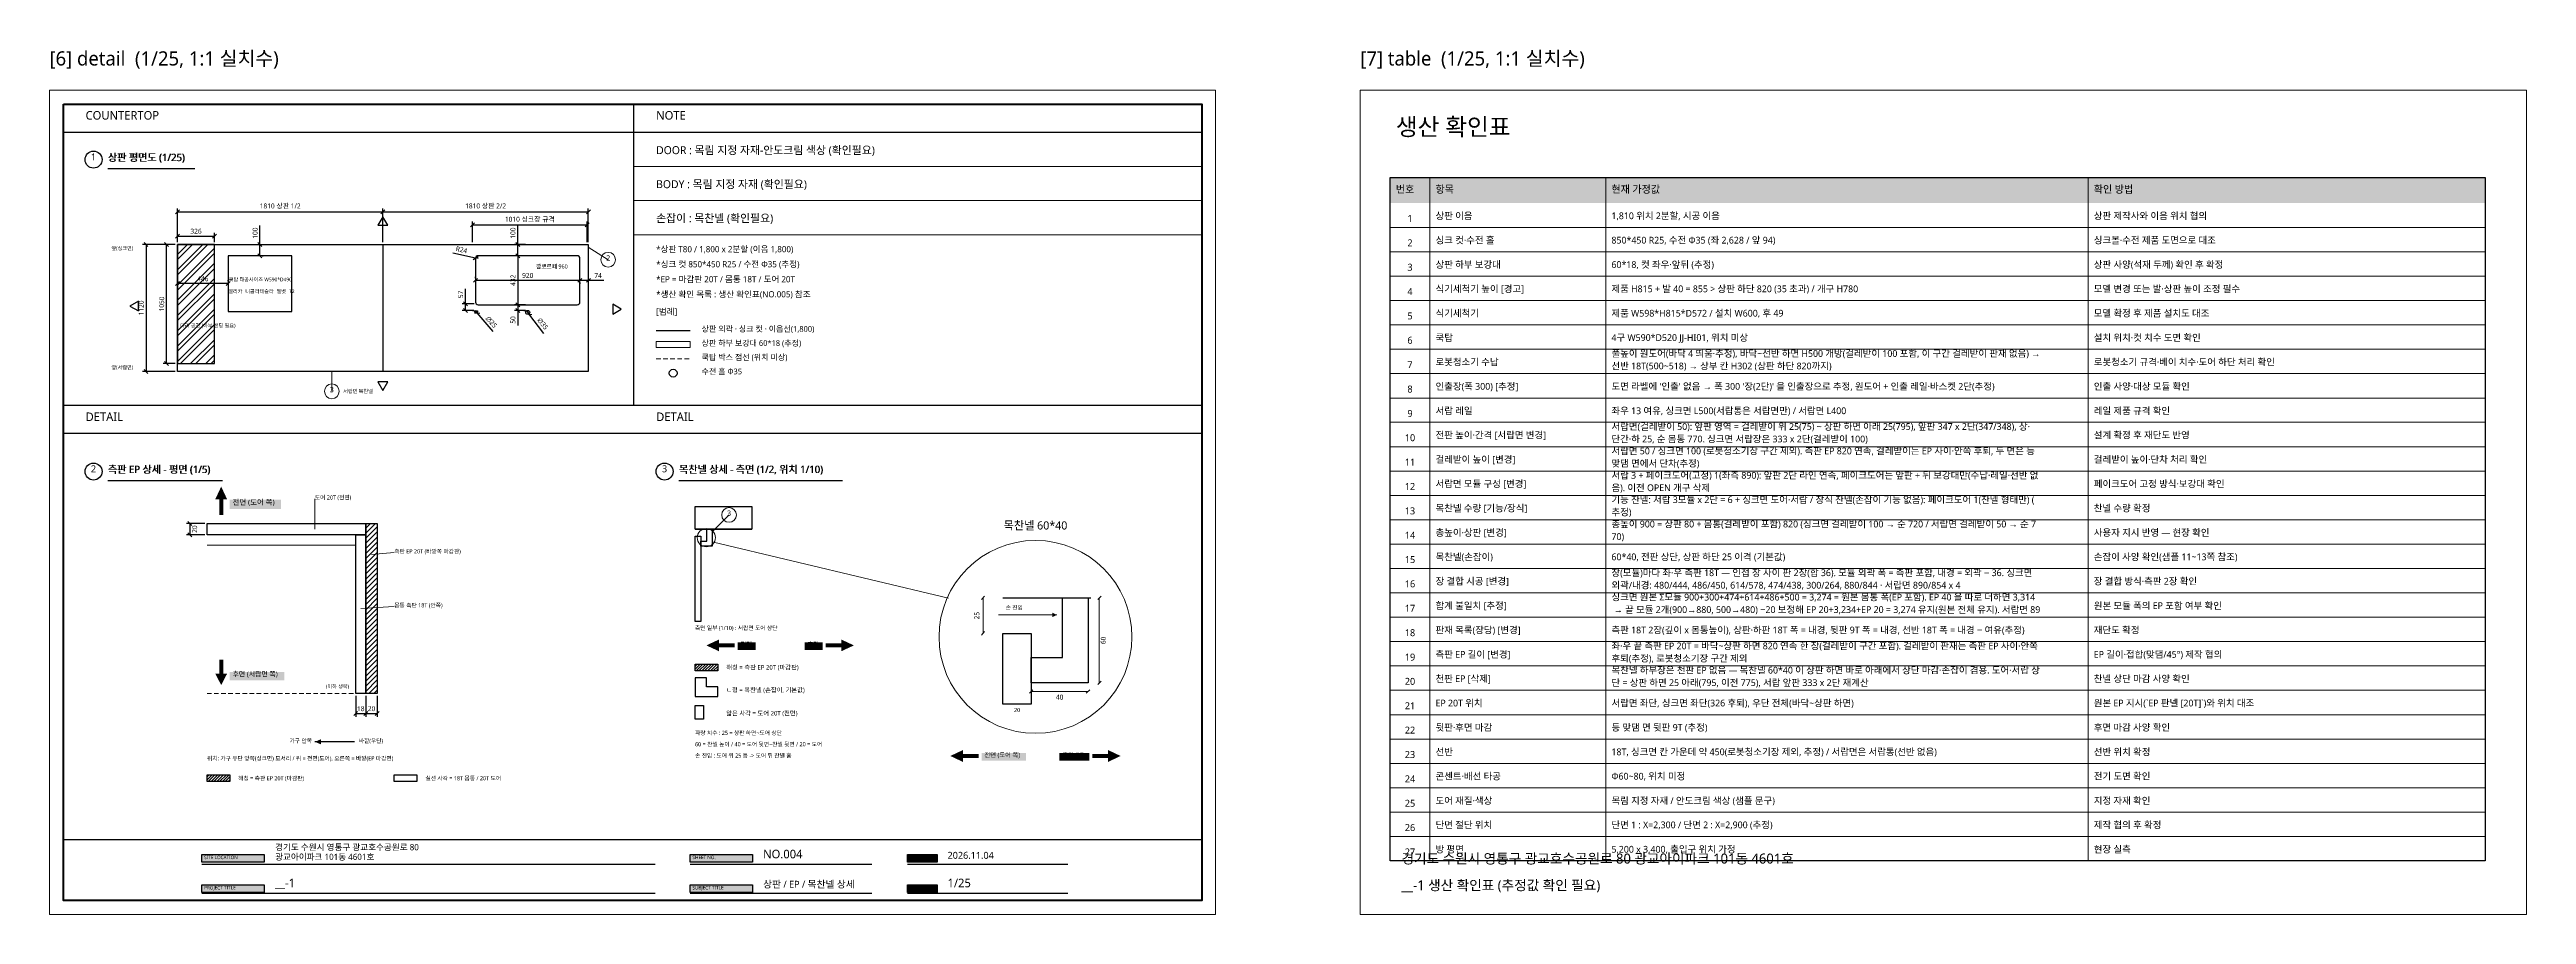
# Model space of a CAD drawing. Header units: millimetres. Extents: x 112 to 77378, y 62 to 7704.
# Drawn here: x 55552 to 77378, y 78 to 7704 of the extents above; entities that cross this region are included whole.
import ezdxf
from ezdxf.enums import TextEntityAlignment as Align

# ---------------------------------------------------------------- set-up
doc = ezdxf.new("R2010")
doc.units = ezdxf.units.MM
doc.header["$LTSCALE"] = 10
for name, color, linetype, lineweight, true_color in [('DIM', 252, 'Continuous', 13, 0x969696), ('FRAME', 18, 'Continuous', 100, 0x000000), ('NOTE_BLUE', 5, 'Continuous', 9, 0x0000ff), ('NOTE_RED', 242, 'Continuous', 25, 0xde0038), ('OUTLINE', 18, 'Continuous', 25, 0x000000), ('TEXT', 18, 'Continuous', 13, 0x000000), ('THIN', 8, 'Continuous', 5, 0x6e6e6e)]:
    doc.layers.add(name, color=color, linetype=linetype, lineweight=lineweight, true_color=true_color)
doc.layers.add('SHEET_FRAME_INFO', color=8, linetype='Continuous')
doc.styles.add('MALGUN', font='malgun.ttf')
doc.dimstyles.new('KAB', dxfattribs={"dimscale": 25, "dimtxt": 1.73, "dimasz": 0, "dimexe": 1.2, "dimexo": 0.8, "dimgap": 0.8, "dimtad": 1, "dimdec": 0, "dimtxsty": 'MALGUN', "dimtsz": 0.7, "dimcen": 2.5, "dimclrd": 256, "dimclre": 256, "dimclrt": 256, "dimazin": 3, "dimtfac": 1, "dimtmove": 0, "dimatfit": 3})

# ---------------------------------------------------------------- blocks, each defined once
blk = doc.blocks.new('FRAME_SHEET6')
at = {"layer": 'FRAME', "true_color": 0x555555}
h = blk.add_hatch(color=251, dxfattribs=at)
h.dxf.hatch_style = 1
h.paths.add_polyline_path([(1455, 607.5), (2005, 607.5), (2005, 540), (1455, 540)])
h = blk.add_hatch(color=251, dxfattribs=at)
h.dxf.hatch_style = 1
h.paths.add_polyline_path([(5757.5, 607.5), (6307.5, 607.5), (6307.5, 540), (5757.5, 540)])
h = blk.add_hatch(color=251, dxfattribs=at)
h.dxf.hatch_style = 1
h.paths.add_polyline_path([(7672.5, 607.5), (7935, 607.5), (7935, 540), (7672.5, 540)])
h = blk.add_hatch(color=251, dxfattribs=at)
h.dxf.hatch_style = 1
h.paths.add_polyline_path([(1455, 340), (2005, 340), (2005, 272.5), (1455, 272.5)])
h = blk.add_hatch(color=251, dxfattribs=at)
h.dxf.hatch_style = 1
h.paths.add_polyline_path([(5757.5, 340), (6307.5, 340), (6307.5, 272.5), (5757.5, 272.5)])
h = blk.add_hatch(color=251, dxfattribs=at)
h.dxf.hatch_style = 1
h.paths.add_polyline_path([(7672.5, 340), (7935, 340), (7935, 272.5), (7672.5, 272.5)])
at = {"layer": 'FRAME', "color": 18, "lineweight": 25, "true_color": 0x000000}
for p, q in [((5257.5, 7210), (5257.5, 4567.5)), ((235, 6975), (10265, 6975)), ((235, 4567.5), (10265, 4567.5)), ((235, 4320), (10265, 4320)), ((235, 737.5), (10265, 737.5))]:
    blk.add_line(p, q, dxfattribs=at)
at = {"layer": 'FRAME', "color": 18, "lineweight": 13, "true_color": 0x000000}
for p, q in [((5257.5, 6672.5), (10265, 6672.5)), ((5257.5, 6372.5), (10265, 6372.5)), ((5257.5, 6070), (10265, 6070))]:
    blk.add_line(p, q, dxfattribs=at)
blk.add_lwpolyline([(112.5, 7345), (10387.5, 7345), (10387.5, 77.5), (112.5, 77.5)], close=True, dxfattribs=at)
at = {"layer": 'FRAME', "color": 18, "lineweight": 100, "true_color": 0x000000}
blk.add_lwpolyline([(235, 7222.5), (10265, 7222.5), (10265, 200), (235, 200)], close=True, dxfattribs=at)
at = {"layer": 'OUTLINE', "color": 18, "lineweight": 25, "true_color": 0x000000}
for p, q in [((1455, 520), (5450, 520)), ((5757.5, 520), (7357.5, 520)), ((7672.5, 520), (9085, 520)), ((1455, 265), (5450, 265)), ((5757.5, 265), (7357.5, 265)), ((7672.5, 265), (9085, 265))]:
    blk.add_line(p, q, dxfattribs=at)
for points in [[(1455, 607.5), (2005, 607.5), (2005, 540), (1455, 540)], [(5757.5, 607.5), (6307.5, 607.5), (6307.5, 540), (5757.5, 540)], [(7672.5, 607.5), (7935, 607.5), (7935, 540), (7672.5, 540)], [(1455, 340), (2005, 340), (2005, 272.5), (1455, 272.5)], [(5757.5, 340), (6307.5, 340), (6307.5, 272.5), (5757.5, 272.5)], [(7672.5, 340), (7935, 340), (7935, 272.5), (7672.5, 272.5)]]:
    blk.add_lwpolyline(points, close=True, dxfattribs=at)
at = {"layer": 'TEXT', "color": 18, "true_color": 0x000000, "style": 'MALGUN'}
for s, height, p in [('COUNTERTOP', 75.6, (430, 7062.5)), ('NOTE', 75.6, (5457.5, 7062.5)), ('DETAIL', 75.6, (430, 4405)), ('DETAIL', 75.6, (5457.5, 4405)), ('경기도 수원시 영통구 광교호수공원로 80', 54, (2100, 627.5)), ('광교아이파크 101동 4601호', 54, (2100, 542.5)), ('NO.004', 75.6, (6400, 550)), ('2026.11.04', 61.2, (8025, 550)), ('__-1', 75.6, (2100, 295)), ('상판 / EP / 목찬넬 상세', 61.2, (6400, 295)), ('1/25', 75.6, (8025, 295))]:
    blk.add_text(s, height=height, dxfattribs=at).set_placement(p, align=Align.BOTTOM_LEFT)
at = {"layer": 'TEXT', "color": 7, "true_color": 0xffffff, "style": 'MALGUN'}
for s, p in [('SITE LOCATION', (1475, 556.25)), ('SHEET NO.', (5777.5, 556.25)), ('DATE', (7692.5, 556.25)), ('PROJECT TITLE', (1475, 288.75)), ('SUBJECT TITLE', (5777.5, 288.75)), ('SCALE', (7692.5, 288.75))]:
    blk.add_text(s, height=30.6, dxfattribs=at).set_placement(p, align=Align.BOTTOM_LEFT)
blk = doc.blocks.new('*D1066')
at = {"lineweight": -2, "transparency": 16777216}
for p, q in [((1222, 6255), (1258, 6290)), ((1240, 6005), (1240, 6302)), ((1240, 6272), (3050, 6272)), ((3032, 6255), (3068, 6290)), ((3050, 6005), (3050, 6302))]:
    blk.add_line(p, q, dxfattribs=at)
at = {"layer": 'Defpoints', "color": 0, "transparency": 16777216}
for p in [(3050, 6272), (1240, 5985), (3050, 5985)]:
    blk.add_point(p, dxfattribs=at)
at = {"transparency": 16777216, "insert": (2145, 6322), "char_height": 43.25, "attachment_point": 5, "style": 'MALGUN'}
blk.add_mtext('1810 상판 1/2', dxfattribs=at)
blk = doc.blocks.new('*D1067')
at = {"lineweight": -2, "transparency": 16777216}
for p, q in [((3032, 6255), (3068, 6290)), ((3050, 6005), (3050, 6302)), ((3050, 6272), (4860, 6272)), ((4843, 6255), (4878, 6290)), ((4860, 6005), (4860, 6302))]:
    blk.add_line(p, q, dxfattribs=at)
at = {"layer": 'Defpoints', "color": 0, "transparency": 16777216}
for p in [(4860, 6272), (3050, 5985), (4860, 5985)]:
    blk.add_point(p, dxfattribs=at)
at = {"transparency": 16777216, "insert": (3955, 6322), "char_height": 43.25, "attachment_point": 5, "style": 'MALGUN'}
blk.add_mtext('1810 상판 2/2', dxfattribs=at)
blk = doc.blocks.new('*D1068')
at = {"lineweight": -2, "transparency": 16777216}
for p, q in [((1220, 5985), (933, 5985)), ((980, 5968), (945, 6003)), ((963, 5985), (963, 4865)), ((1220, 4865), (933, 4865)), ((980, 4848), (945, 4883))]:
    blk.add_line(p, q, dxfattribs=at)
at = {"layer": 'Defpoints', "color": 0, "transparency": 16777216}
for p in [(1240, 5985), (963, 4865), (1240, 4865)]:
    blk.add_point(p, dxfattribs=at)
at = {"transparency": 16777216, "insert": (920, 5425), "char_height": 43.2, "attachment_point": 5, "rotation": 90, "style": 'MALGUN'}
blk.add_mtext('1120', dxfattribs=at)
blk = doc.blocks.new('*D1073')
at = {"lineweight": -2, "transparency": 16777216}
for p, q in [((3848, 5652), (3884, 5686)), ((3866, 5689), (3866, 5699)), ((4768, 5652), (4804, 5686)), ((4786, 5689), (4786, 5699)), ((3866, 5669), (4786, 5669))]:
    blk.add_line(p, q, dxfattribs=at)
at = {"layer": 'Defpoints', "color": 0, "transparency": 16777216}
for p in [(3866, 5669), (4786, 5669), (4786, 5669)]:
    blk.add_point(p, dxfattribs=at)
at = {"transparency": 16777216, "insert": (4326, 5711), "char_height": 43.2, "attachment_point": 5, "style": 'MALGUN'}
blk.add_mtext('920', dxfattribs=at)
blk = doc.blocks.new('*D1074')
at = {"lineweight": -2, "transparency": 16777216}
for p, q in [((4256, 5868), (4221, 5903)), ((4306, 5885), (4208, 5885)), ((4238, 5885), (4238, 5453)), ((4256, 5436), (4221, 5471)), ((4258, 5453), (4268, 5453))]:
    blk.add_line(p, q, dxfattribs=at)
at = {"layer": 'Defpoints', "color": 0, "transparency": 16777216}
for p in [(4326, 5885), (4238, 5453), (4238, 5453)]:
    blk.add_point(p, dxfattribs=at)
at = {"transparency": 16777216, "insert": (4196, 5669), "char_height": 43.2, "attachment_point": 5, "rotation": 90, "style": 'MALGUN'}
blk.add_mtext('432', dxfattribs=at)
blk = doc.blocks.new('*D1075')
at = {"lineweight": -2, "transparency": 16777216}
for p, q in [((4256, 5436), (4221, 5471)), ((4306, 5453), (4208, 5453)), ((4306, 5403), (4208, 5403)), ((4256, 5386), (4221, 5421)), ((4238, 5453), (4238, 5403)), ((4238, 5403), (4238, 5269))]:
    blk.add_line(p, q, dxfattribs=at)
at = {"layer": 'Defpoints', "color": 0, "transparency": 16777216}
for p in [(4238, 5403), (4326, 5453), (4326, 5403)]:
    blk.add_point(p, dxfattribs=at)
at = {"transparency": 16777216, "insert": (4196, 5319), "char_height": 43.2, "attachment_point": 5, "rotation": 90, "style": 'MALGUN'}
blk.add_mtext('50', dxfattribs=at)
blk = doc.blocks.new('*D1076')
at = {"lineweight": -2, "transparency": 16777216}
for p, q in [((4238, 5985), (4238, 6151)), ((4306, 5985), (4208, 5985)), ((4256, 5968), (4221, 6003)), ((4256, 5868), (4221, 5903)), ((4238, 5885), (4238, 5985)), ((4306, 5885), (4208, 5885))]:
    blk.add_line(p, q, dxfattribs=at)
at = {"layer": 'Defpoints', "color": 0, "transparency": 16777216}
for p in [(4238, 5985), (4326, 5985), (4326, 5885)]:
    blk.add_point(p, dxfattribs=at)
at = {"transparency": 16777216, "insert": (4196, 6085), "char_height": 43.2, "attachment_point": 5, "rotation": 90, "style": 'MALGUN'}
blk.add_mtext('100', dxfattribs=at)
blk = doc.blocks.new('*D1077')
at = {"lineweight": -2, "transparency": 16777216}
for p, q in [((3853, 5460), (3747, 5460)), ((3795, 5443), (3760, 5478)), ((3777, 5460), (3777, 5594)), ((3777, 5403), (3777, 5460)), ((3852, 5403), (3747, 5403)), ((3795, 5386), (3760, 5421))]:
    blk.add_line(p, q, dxfattribs=at)
at = {"layer": 'Defpoints', "color": 0, "transparency": 16777216}
for p in [(3777, 5460), (3873, 5460), (3872, 5403)]:
    blk.add_point(p, dxfattribs=at)
at = {"transparency": 16777216, "insert": (3735, 5544), "char_height": 43.2, "attachment_point": 5, "rotation": 90, "style": 'MALGUN'}
blk.add_mtext('57', dxfattribs=at)
blk = doc.blocks.new('*D1069')
at = {"lineweight": -2, "transparency": 16777216}
for p, q in [((3666, 5912), (3867, 5866)), ((3846, 5853), (3888, 5880)), ((3890, 5861), (3867, 5866))]:
    blk.add_line(p, q, dxfattribs=at)
at = {"layer": 'Defpoints', "color": 0, "transparency": 16777216}
for p in [(3867, 5866), (3890, 5861)]:
    blk.add_point(p, dxfattribs=at)
at = {"transparency": 16777216, "insert": (3742, 5938), "char_height": 43.2, "attachment_point": 5, "rotation": 347.245, "style": 'MALGUN'}
blk.add_mtext('R24', dxfattribs=at)
blk = doc.blocks.new('*D1071')
at = {"lineweight": -2, "transparency": 16777216}
for p, q in [((3840, 5402), (3889, 5398)), ((3856, 5383), (3905, 5379)), ((3864, 5400), (3880, 5381)), ((4020, 5217), (3880, 5381))]:
    blk.add_line(p, q, dxfattribs=at)
at = {"layer": 'Defpoints', "color": 0, "transparency": 16777216}
for p in [(3864, 5400), (3880, 5381)]:
    blk.add_point(p, dxfattribs=at)
at = {"transparency": 16777216, "insert": (4006, 5300), "char_height": 43.2, "attachment_point": 5, "rotation": 310.4084, "style": 'MALGUN'}
blk.add_mtext('∅25', dxfattribs=at)
blk = doc.blocks.new('*D1070')
at = {"lineweight": -2, "transparency": 16777216}
for p, q in [((4291, 5403), (4340, 5396)), ((4312, 5375), (4361, 5368)), ((4315, 5399), (4337, 5372)), ((4468, 5201), (4337, 5372))]:
    blk.add_line(p, q, dxfattribs=at)
at = {"layer": 'Defpoints', "color": 0, "transparency": 16777216}
for p in [(4315, 5399), (4337, 5372)]:
    blk.add_point(p, dxfattribs=at)
at = {"transparency": 16777216, "insert": (4458, 5285), "char_height": 43.2, "attachment_point": 5, "rotation": 307.5795, "style": 'MALGUN'}
blk.add_mtext('∅35', dxfattribs=at)
blk = doc.blocks.new('*D1078')
at = {"lineweight": -2, "transparency": 16777216}
for p, q in [((4768, 5651), (4804, 5686)), ((4843, 5651), (4878, 5686)), ((4786, 5669), (4860, 5669)), ((4786, 5649), (4786, 5639)), ((4860, 5669), (4997, 5669)), ((4860, 5653), (4860, 5639))]:
    blk.add_line(p, q, dxfattribs=at)
at = {"layer": 'Defpoints', "color": 0, "transparency": 16777216}
for p in [(4786, 5669), (4860, 5673), (4860, 5669)]:
    blk.add_point(p, dxfattribs=at)
at = {"transparency": 16777216, "insert": (4946, 5711), "char_height": 43.2, "attachment_point": 5, "style": 'MALGUN'}
blk.add_mtext('74', dxfattribs=at)
blk = doc.blocks.new('*D800')
at = {"lineweight": -2, "transparency": 16777216}
for p, q in [((1222, 5622), (1258, 5658)), ((1240, 5660), (1240, 5670)), ((1686, 5640), (1240, 5640)), ((1668, 5622), (1704, 5658)), ((1686, 5660), (1686, 5670))]:
    blk.add_line(p, q, dxfattribs=at)
at = {"layer": 'Defpoints', "color": 0, "transparency": 16777216}
for p in [(1240, 5640), (1240, 5640), (1686, 5640)]:
    blk.add_point(p, dxfattribs=at)
at = {"transparency": 16777216, "insert": (1463, 5682), "char_height": 43.2, "attachment_point": 5, "style": 'MALGUN'}
blk.add_mtext('446', dxfattribs=at)
blk = doc.blocks.new('*D801')
at = {"lineweight": -2, "transparency": 16777216}
for p, q in [((1966, 5985), (1966, 6151)), ((1984, 5968), (1949, 6003)), ((1984, 5868), (1949, 5903)), ((1966, 5885), (1966, 5985)), ((1986, 5985), (1996, 5985)), ((1986, 5885), (1996, 5885))]:
    blk.add_line(p, q, dxfattribs=at)
at = {"layer": 'Defpoints', "color": 0, "transparency": 16777216}
for p in [(1966, 5985), (1966, 5985), (1966, 5885)]:
    blk.add_point(p, dxfattribs=at)
at = {"transparency": 16777216, "insert": (1924, 6085), "char_height": 43.2, "attachment_point": 5, "rotation": 90, "style": 'MALGUN'}
blk.add_mtext('100', dxfattribs=at)
blk = doc.blocks.new('*D802')
at = {"lineweight": -2, "transparency": 16777216}
for p, q in [((1220, 5985), (1113, 5985)), ((1161, 5968), (1126, 6003)), ((1143, 4935), (1143, 5985)), ((1220, 4935), (1113, 4935)), ((1161, 4918), (1126, 4953))]:
    blk.add_line(p, q, dxfattribs=at)
at = {"layer": 'Defpoints', "color": 0, "transparency": 16777216}
for p in [(1143, 5985), (1240, 5985), (1240, 4935)]:
    blk.add_point(p, dxfattribs=at)
at = {"transparency": 16777216, "insert": (1101, 5460), "char_height": 43.2, "attachment_point": 5, "rotation": 90, "style": 'MALGUN'}
blk.add_mtext('1050', dxfattribs=at)
blk = doc.blocks.new('*D803')
at = {"lineweight": -2, "transparency": 16777216}
for p, q in [((1222, 6041), (1258, 6076)), ((1240, 6005), (1240, 6088)), ((1240, 6058), (1566, 6058)), ((1548, 6041), (1584, 6076)), ((1566, 6005), (1566, 6088))]:
    blk.add_line(p, q, dxfattribs=at)
at = {"layer": 'Defpoints', "color": 0, "transparency": 16777216}
for p in [(1240, 5985), (1566, 6058), (1566, 5985)]:
    blk.add_point(p, dxfattribs=at)
at = {"transparency": 16777216, "insert": (1403, 6101), "char_height": 43.2, "attachment_point": 5, "style": 'MALGUN'}
blk.add_mtext('326', dxfattribs=at)
blk = doc.blocks.new('*D1072')
at = {"lineweight": -2, "transparency": 16777216}
for p, q in [((3822, 6139), (3858, 6174)), ((3840, 6005), (3840, 6186)), ((4850, 6156), (3840, 6156)), ((4832, 6139), (4868, 6174)), ((4850, 6005), (4850, 6186))]:
    blk.add_line(p, q, dxfattribs=at)
at = {"layer": 'Defpoints', "color": 0, "transparency": 16777216}
for p in [(3840, 6156), (3840, 5985), (4850, 5985)]:
    blk.add_point(p, dxfattribs=at)
at = {"transparency": 16777216, "insert": (4345, 6205), "char_height": 43.25, "attachment_point": 5, "style": 'MALGUN'}
blk.add_mtext('1010 싱크장 규격', dxfattribs=at)
blk = doc.blocks.new('NOTE_S6')
at = {"layer": 'NOTE_BLUE', "color": 5, "true_color": 0x0000ff, "style": 'MALGUN'}
blk.add_text('*EP = 마감판 20T / 몸통 18T / 도어 20T', height=54, dxfattribs=at).set_placement((5457.5, 5635), align=Align.BOTTOM_LEFT)
at = {"layer": 'NOTE_RED', "color": 242, "true_color": 0xde0038, "style": 'MALGUN'}
for s, height, p in [('손잡이 : 목찬넬 (확인필요)', 70.2, (5457.5, 6160)), ('*싱크 컷 850*450 R25 / 수전 Φ35 (추정)', 54, (5457.5, 5767.5))]:
    blk.add_text(s, height=height, dxfattribs=at).set_placement(p, align=Align.BOTTOM_LEFT)
at = {"layer": 'TEXT', "color": 18, "true_color": 0x000000, "style": 'MALGUN'}
for s, height, p in [('DOOR : 목림 지정 자재-안도크림 색상 (확인필요)', 70.2, (5457.5, 6760)), ('BODY : 목림 지정 자재 (확인필요)', 70.2, (5457.5, 6460)), ('*상판 T80 / 1,800 x 2분할 (이음 1,800)', 54, (5457.5, 5900)), ('*생산 확인 목록 : 생산 확인표(NO.005) 참조', 54, (5457.5, 5502.5))]:
    blk.add_text(s, height=height, dxfattribs=at).set_placement(p, align=Align.BOTTOM_LEFT)
blk = doc.blocks.new('LEGEND_S6')
at = {"layer": 'NOTE_BLUE', "color": 5, "lineweight": 9, "true_color": 0x0000ff}
blk.add_lwpolyline([(5457.5, 5130), (5757.5, 5130), (5757.5, 5075), (5457.5, 5075)], close=True, dxfattribs=at)
at = {"layer": 'NOTE_RED', "color": 242, "lineweight": 13, "true_color": 0xde0038}
for p, q in [((5457.5, 4975), (5497.5, 4975)), ((5520, 4975), (5560, 4975)), ((5582.5, 4975), (5622.5, 4975)), ((5645, 4975), (5685, 4975)), ((5707.5, 4975), (5747.5, 4975))]:
    blk.add_line(p, q, dxfattribs=at)
at = {"layer": 'OUTLINE', "color": 18, "lineweight": 25, "true_color": 0x000000}
blk.add_line((5457.5, 5225), (5757.5, 5225), dxfattribs=at)
blk.add_circle((5607.5, 4850), 35, dxfattribs=at)
at = {"layer": 'TEXT', "color": 18, "true_color": 0x000000, "style": 'MALGUN'}
for s, height, p in [('[범례]', 54, (5457.5, 5350)), ('상판 외곽 · 싱크 컷 · 이음선(1,800)', 50.4, (5857.5, 5200)), ('상판 하부 보강대 60*18 (추정)', 50.4, (5857.5, 5075)), ('쿡탑 박스 점선 (위치 미상)', 50.4, (5857.5, 4950)), ('수전 홀 Φ35', 50.4, (5857.5, 4825))]:
    blk.add_text(s, height=height, dxfattribs=at).set_placement(p, align=Align.BOTTOM_LEFT)
blk = doc.blocks.new('DETAIL_CHANNEL_S6')
at = {"layer": 'OUTLINE', "true_color": 0x0000ff}
h = blk.add_hatch(color=5, dxfattribs=at)
h.dxf.hatch_style = 1
h.paths.add_polyline_path([(8988, 2719), (8948, 2739), (8948, 2699)])
at = {"layer": 'OUTLINE', "true_color": 0x000000}
h = blk.add_hatch(color=18, dxfattribs=at)
h.dxf.hatch_style = 1
h.paths.add_polyline_path([(6150, 2468), (6012, 2468), (6012, 2502), (5900, 2450), (6012, 2398), (6012, 2433), (6150, 2433)])
at = {"layer": 'OUTLINE', "true_color": 0xe1e1e1}
h = blk.add_hatch(color=254, dxfattribs=at)
h.dxf.hatch_style = 1
h.paths.add_polyline_path([(6175, 2477), (6335, 2477), (6335, 2408), (6175, 2408)])
h = blk.add_hatch(color=254, dxfattribs=at)
h.dxf.hatch_style = 1
h.paths.add_polyline_path([(6765, 2477), (6925, 2477), (6925, 2408), (6765, 2408)])
at = {"layer": 'OUTLINE', "true_color": 0x000000}
h = blk.add_hatch(color=18, dxfattribs=at)
h.dxf.hatch_style = 1
h.paths.add_polyline_path([(6950, 2433), (7088, 2433), (7088, 2398), (7200, 2450), (7088, 2502), (7088, 2468), (6950, 2468)])
h = blk.add_hatch(color=18, dxfattribs=at)
h.dxf.hatch_style = 1
h.paths.add_polyline_path([(8300, 1492), (8162, 1492), (8162, 1528), (8050, 1475), (8162, 1422), (8162, 1458), (8300, 1458)])
at = {"layer": 'OUTLINE', "true_color": 0xe1e1e1}
h = blk.add_hatch(color=254, dxfattribs=at)
h.dxf.hatch_style = 1
h.paths.add_polyline_path([(8325, 1502), (8716, 1502), (8716, 1433), (8325, 1433)])
h = blk.add_hatch(color=254, dxfattribs=at)
h.dxf.hatch_style = 1
h.paths.add_polyline_path([(9011, 1502), (9275, 1502), (9275, 1433), (9011, 1433)])
at = {"layer": 'OUTLINE', "true_color": 0x000000}
h = blk.add_hatch(color=18, dxfattribs=at)
h.dxf.hatch_style = 1
h.paths.add_polyline_path([(9300, 1458), (9438, 1458), (9438, 1422), (9550, 1475), (9438, 1528), (9438, 1492), (9300, 1492)])
at = {"layer": 'THIN', "lineweight": 5, "true_color": 0xa5a5a5}
h = blk.add_hatch(dxfattribs=at)
h.set_pattern_fill('ANSI31', color=253, scale=5.56777)
h.paths.add_polyline_path([(5800, 2285), (6000, 2285), (6000, 2225), (5800, 2225)])
at = {"layer": 'FRAME', "color": 18, "lineweight": 25, "true_color": 0x000000}
blk.add_line((5658, 3905), (7101, 3905), dxfattribs=at)
at = {"layer": 'NOTE_BLUE', "color": 5, "lineweight": 9, "true_color": 0x0000ff}
for p, q in [((6100, 3600), (5958, 3458)), ((5964, 3360), (8035, 2865)), ((8323, 2854), (8352, 2884)), ((8338, 2869), (8338, 2556)), ((9348, 2854), (9378, 2884)), ((9362, 2869), (9362, 2119)), ((8475, 2719), (8988, 2719)), ((8323, 2541), (8352, 2571)), ((8748, 2029), (8778, 2059)), ((8763, 2044), (9263, 2044)), ((9248, 2029), (9278, 2059)), ((9348, 2104), (9378, 2134))]:
    blk.add_line(p, q, dxfattribs=at)
for centre, radius in [((6100, 3600), 65), ((5900, 3400), 80), ((8800, 2525), 850)]:
    blk.add_circle(centre, radius, dxfattribs=at)
at = {"layer": 'OUTLINE', "color": 18, "lineweight": 25, "true_color": 0x000000}
for p, q in [((5800, 3475), (6300, 3475)), ((8513, 2869), (9287, 2869))]:
    blk.add_line(p, q, dxfattribs=at)
for points in [[(5800, 3675), (6300, 3675), (6300, 3475), (5800, 3475)], [(5800, 3412), (5850, 3412), (5850, 2662), (5800, 2662)], [(5905, 3475), (5950, 3475), (5950, 3325), (5850, 3325), (5850, 3370), (5905, 3370)], [(9037, 2869), (9263, 2869), (9263, 2119), (8763, 2119), (8763, 2344), (9037, 2344)], [(8513, 2556), (8763, 2556), (8763, 1931), (8513, 1931)], [(5800, 2285), (6000, 2285), (6000, 2225), (5800, 2225)], [(5800, 2000), (6000, 2000), (6000, 2085), (5900, 2085), (5900, 2165), (5800, 2165)], [(5800, 1920), (5875, 1920), (5875, 1800), (5800, 1800)]]:
    blk.add_lwpolyline(points, close=True, dxfattribs=at)
blk.add_circle((5532, 3983), 75, dxfattribs=at)
at = {"layer": 'NOTE_BLUE', "color": 5, "true_color": 0x0000ff, "style": 'MALGUN'}
for s, height, p in [('3', 46.8, (6100, 3578)), ('목찬넬 60*40', 72, (8800, 3450)), ('40', 43.2, (9013, 1959)), ('20', 36, (8638, 1851))]:
    blk.add_text(s, height=height, dxfattribs=at).set_placement(p, align=Align.BOTTOM_CENTER)
for s, p in [('25', (8318, 2712)), ('60', (9432, 2494))]:
    blk.add_text(s, height=43.2, rotation=90, dxfattribs=at).set_placement(p, align=Align.BOTTOM_CENTER)
for s, p in [('손 진입', (8537, 2754)), ('파랑 치수 : 25 = 상판 하면~도어 상단', (5800, 1650)), ('60 = 찬넬 높이 / 40 = 도어 뒷면~찬넬 뒷면 / 20 = 도어', (5800, 1550)), ('손 진입 : 도어 위 25 틈 -> 도어 뒤 찬넬 홈', (5800, 1450))]:
    blk.add_text(s, height=36, dxfattribs=at).set_placement(p, align=Align.BOTTOM_LEFT)
at = {"layer": 'TEXT', "color": 18, "true_color": 0x000000, "style": 'MALGUN'}
blk.add_text('3', height=61.2, dxfattribs=at).set_placement((5532, 3958), align=Align.BOTTOM_CENTER)
for s, height, p in [('목찬넬 상세 - 측면 (1/2, 위치 1/10)', 64.8, (5658, 3950)), ('목찬넬 상세 - 측면 (1/2, 위치 1/10)', 64.8, (5662, 3950)), ('측면 일부 (1/10) : 서랍면 도어 상단', 36, (5800, 2575)), ('전면', 39.6, (6200, 2428)), ('후면', 39.6, (6790, 2428)), ('해칭 = 측판 EP 20T (마감판)', 39.6, (6075, 2225)), ('ㄴ형 = 목찬넬 (손잡이, 기본값)', 39.6, (6075, 2025)), ('얇은 사각 = 도어 20T (전면)', 39.6, (6075, 1820)), ('전면 (도어 쪽)', 39.6, (8350, 1452)), ('후면 (벽)', 39.6, (9036, 1452))]:
    blk.add_text(s, height=height, dxfattribs=at).set_placement(p, align=Align.BOTTOM_LEFT)
blk = doc.blocks.new('FRAME_SHEET7')
at = {"layer": 'FRAME', "true_color": 0x555555}
h = blk.add_hatch(color=251, dxfattribs=at)
h.dxf.hatch_style = 1
h.paths.add_polyline_path([(375, 6575), (10025, 6575), (10025, 6350), (375, 6350)])
at = {"layer": 'FRAME', "color": 18, "lineweight": 13, "true_color": 0x000000}
for p, q in [((725, 6575), (725, 550)), ((2275, 6575), (2275, 550)), ((6525, 6575), (6525, 550)), ((375, 6135), (10025, 6135)), ((375, 5920), (10025, 5920)), ((375, 5706), (10025, 5706)), ((375, 5491), (10025, 5491)), ((375, 5276), (10025, 5276)), ((375, 5061), (10025, 5061)), ((375, 4846), (10025, 4846)), ((375, 4631), (10025, 4631)), ((375, 4417), (10025, 4417)), ((375, 4202), (10025, 4202)), ((375, 3987), (10025, 3987)), ((375, 3772), (10025, 3772)), ((375, 3557), (10025, 3557)), ((375, 3343), (10025, 3343)), ((375, 3128), (10025, 3128)), ((375, 2913), (10025, 2913)), ((375, 2698), (10025, 2698)), ((375, 2483), (10025, 2483)), ((375, 2269), (10025, 2269)), ((375, 2054), (10025, 2054)), ((375, 1839), (10025, 1839)), ((375, 1624), (10025, 1624)), ((375, 1409), (10025, 1409)), ((375, 1194), (10025, 1194)), ((375, 980), (10025, 980)), ((375, 765), (10025, 765))]:
    blk.add_line(p, q, dxfattribs=at)
blk.add_lwpolyline([(112, 7345), (10388, 7345), (10388, 78), (112, 78)], close=True, dxfattribs=at)
at = {"layer": 'FRAME', "color": 18, "lineweight": 25, "true_color": 0x000000}
blk.add_lwpolyline([(375, 6575), (10025, 6575), (10025, 550), (375, 550)], close=True, dxfattribs=at)
at = {"layer": 'NOTE_BLUE', "color": 5, "true_color": 0x0000ff, "style": 'MALGUN'}
for s, p in [('상판 제작사와 이음 위치 협의', (6575, 6190)), ('싱크볼·수전 제품 도면으로 대조', (6575, 5975)), ('상판 사양(석재 두께) 확인 후 확정', (6575, 5760)), ('모델 변경 또는 발·상판 높이 조정 필수', (6575, 5546)), ('모델 확정 후 제품 설치도 대조', (6575, 5331)), ('설치 위치·컷 치수 도면 확인', (6575, 5116)), ('로봇청소기 규격·베이 치수·도어 하단 처리 확인', (6575, 4901)), ('인출 사양·대상 모듈 확인', (6575, 4686)), ('레일 제품 규격 확인', (6575, 4471)), ('설계 확정 후 재단도 반영', (6575, 4257)), ('걸레받이 높이·단차 처리 확인', (6575, 4042)), ('페이크도어 고정 방식·보강대 확인', (6575, 3827)), ('찬넬 수량 확정', (6575, 3612)), ('사용자 지시 반영 — 현장 확인', (6575, 3397)), ('손잡이 사양 확인(샘플 11~13쪽 참조)', (6575, 3183)), ('장 결합 방식·측판 2장 확인', (6575, 2968)), ('원본 모듈 폭의 EP 포함 여부 확인', (6575, 2753)), ('재단도 확정', (6575, 2538)), ('EP 길이·접합(맞댐/45°) 제작 협의', (6575, 2323)), ('찬넬 상단 마감 사양 확인', (6575, 2109)), ('원본 EP 지시(`EP 판넬 [20T]`)와 위치 대조', (6575, 1894)), ('후면 마감 사양 확인', (6575, 1679)), ('선반 위치 확정', (6575, 1464)), ('전기 도면 확인', (6575, 1249)), ('지정 자재 확인', (6575, 1034)), ('제작 협의 후 확정', (6575, 820)), ('현장 실측', (6575, 605))]:
    blk.add_text(s, height=59.4, dxfattribs=at).set_placement(p, align=Align.BOTTOM_LEFT)
at = {"layer": 'NOTE_RED', "color": 242, "true_color": 0xde0038, "style": 'MALGUN'}
for s, p in [('1,810 위치 2분할, 시공 이음', (2325, 6190)), ('850*450 R25, 수전 Φ35 (좌 2,628 / 앞 94)', (2325, 5975)), ('60*18, 컷 좌우·앞뒤 (추정)', (2325, 5760)), ('제품 H815 + 발 40 = 855 > 상판 하단 820 (35 초과) / 개구 H780', (2325, 5546)), ('제품 W598*H815*D572 / 설치 W600, 후 49', (2325, 5331)), ('4구 W590*D520 JJ-HI01, 위치 미상', (2325, 5116)), ('풀높이 원도어(바닥 4 띄움·추정), 바닥~선반 하면 H500 개방(걸레받이 100 포함, 이 구간 걸레받이 판재 없음) → ', (2325, 4976)), ('선반 18T(500~518) → 상부 칸 H302 (상판 하단 820까지)', (2325, 4866)), ("도면 라벨에 '인출' 없음 → 폭 300 '장(2단)' 을 인출장으로 추정, 원도어 + 인출 레일·바스켓 2단(추정)", (2325, 4686)), ('좌우 13 여유, 싱크면 L500(서랍통은 서랍면만) / 서랍면 L400', (2325, 4471)), ('서랍면(걸레받이 50): 앞판 영역 = 걸레받이 위 25(75) ~ 상판 하면 아래 25(795), 앞판 347 x 2단(347/348), 상·', (2325, 4332)), ('서랍면 50 / 싱크면 100 (로봇청소기장 구간 제외). 측판 EP 820 연속, 걸레받이는 EP 사이·안쪽 후퇴, 두 면은 등 ', (2325, 4117)), ('단간·하 25, 순 몸통 770. 싱크면 서랍장은 333 x 2단(걸레받이 100)', (2325, 4222)), ('서랍 3 + 페이크도어(고정) 1(좌측 890): 앞판 2단 라인 연속, 페이크도어는 앞판 + 뒤 보강대만(수납·레일·선반 없', (2325, 3902)), ('맞댐 면에서 단차(추정)', (2325, 4007)), ('음). 이전 OPEN 개구 삭제', (2325, 3792)), ('기능 찬넬: 서랍 3모듈 x 2단 = 6 + 싱크면 도어·서랍 / 장식 찬넬(손잡이 기능 없음): 페이크도어 1(찬넬 형태만) (', (2325, 3687)), ('추정)', (2325, 3577)), ('총높이 900 = 상판 80 + 몸통(걸레받이 포함) 820 (싱크면 걸레받이 100 → 순 720 / 서랍면 걸레받이 50 → 순 7', (2325, 3472)), ('70)', (2325, 3362)), ('60*40, 전판 상단, 상판 하단 25 이격 (기본값)', (2325, 3183)), ('장(모듈)마다 좌·우 측판 18T — 인접 장 사이 판 2장(합 36). 모듈 외곽 폭 = 측판 포함, 내경 = 외곽 − 36. 싱크면 ', (2325, 3043)), ('외곽/내경: 480/444, 486/450, 614/578, 474/438, 300/264, 880/844 · 서랍면 890/854 x 4', (2325, 2933)), ('싱크면 원본 Σ모듈 900+300+474+614+486+500 = 3,274 = 원본 몸통 폭(EP 포함). EP 40 을 따로 더하면 3,314', (2325, 2828)), ('측판 18T 2장(깊이 x 몸통높이), 상판·하판 18T 폭 = 내경, 뒷판 9T 폭 = 내경, 선반 18T 폭 = 내경 − 여유(추정)', (2325, 2538)), (' → 끝 모듈 2개(900→880, 500→480) −20 보정해 EP 20+3,234+EP 20 = 3,274 유지(원본 전체 유지). 서랍면 89', (2325, 2718)), ('좌·우 끝 측판 EP 20T = 바닥~상판 하면 820 연속 한 장(걸레받이 구간 포함). 걸레받이 판재는 측판 EP 사이·안쪽 ', (2325, 2398)), ('후퇴(추정), 로봇청소기장 구간 제외', (2325, 2288)), ('목찬넬 하부장은 천판 EP 없음 — 목찬넬 60*40 이 상판 하면 바로 아래에서 상단 마감·손잡이 겸용. 도어·서랍 상', (2325, 2184)), ('서랍면 좌단, 싱크면 좌단(326 후퇴), 우단 전체(바닥~상판 하면)', (2325, 1894)), ('단 = 상판 하면 25 아래(795, 이전 775), 서랍 앞판 333 x 2단 재계산', (2325, 2074)), ('등 맞댐 면 뒷판 9T (추정)', (2325, 1679)), ('18T, 싱크면 칸 가운데 약 450(로봇청소기장 제외, 추정) / 서랍면은 서랍통(선반 없음)', (2325, 1464)), ('Φ60~80, 위치 미정', (2325, 1249)), ('목림 지정 자재 / 안도크림 색상 (샘플 문구)', (2325, 1034)), ('단면 1 : X=2,300 / 단면 2 : X=2,900 (추정)', (2325, 820)), ('5,200 x 3,400, 출입구 위치 가정', (2325, 605))]:
    blk.add_text(s, height=59.4, dxfattribs=at).set_placement(p, align=Align.BOTTOM_LEFT)
at = {"layer": 'TEXT', "color": 18, "true_color": 0x000000, "style": 'MALGUN'}
for s, height, p in [('생산 확인표', 153, (425, 6900)), ('상판 이음', 59.4, (775, 6190)), ('싱크 컷·수전 홀', 59.4, (775, 5975)), ('상판 하부 보강대', 59.4, (775, 5760)), ('식기세척기 높이 [경고]', 59.4, (775, 5546)), ('식기세척기', 59.4, (775, 5331)), ('쿡탑', 59.4, (775, 5116)), ('로봇청소기 수납', 59.4, (775, 4901)), ('인출장(폭 300) [추정]', 59.4, (775, 4686)), ('서랍 레일', 59.4, (775, 4471)), ('전판 높이·간격 [서랍면 변경]', 59.4, (775, 4257)), ('걸레받이 높이 [변경]', 59.4, (775, 4042)), ('서랍면 모듈 구성 [변경]', 59.4, (775, 3827)), ('목찬넬 수량 [기능/장식]', 59.4, (775, 3612)), ('총높이·상판 [변경]', 59.4, (775, 3397)), ('목찬넬(손잡이)', 59.4, (775, 3183)), ('장 결합 시공 [변경]', 59.4, (775, 2968)), ('합계 불일치 [추정]', 59.4, (775, 2753)), ('판재 목록(장당) [변경]', 59.4, (775, 2538)), ('측판 EP 길이 [변경]', 59.4, (775, 2323)), ('천판 EP [삭제]', 59.4, (775, 2109)), ('EP 20T 위치', 59.4, (775, 1894)), ('뒷판·후면 마감', 59.4, (775, 1679)), ('선반', 59.4, (775, 1464)), ('콘센트·배선 타공', 59.4, (775, 1249)), ('도어 재질·색상', 59.4, (775, 1034)), ('단면 절단 위치', 59.4, (775, 820)), ('방 평면', 59.4, (775, 605)), ('경기도 수원시 영통구 광교호수공원로 80 광교아이파크 101동 4601호', 88.2, (475, 500)), ('__-1 생산 확인표 (추정값 확인 필요)', 88.2, (475, 265))]:
    blk.add_text(s, height=height, dxfattribs=at).set_placement(p, align=Align.BOTTOM_LEFT)
at = {"layer": 'TEXT', "color": 7, "true_color": 0xffffff, "style": 'MALGUN'}
for s, p in [('번호', (425, 6420)), ('항목', (775, 6420)), ('현재 가정값', (2325, 6420)), ('확인 방법', (6575, 6420))]:
    blk.add_text(s, height=64.8, dxfattribs=at).set_placement(p, align=Align.BOTTOM_LEFT)
at = {"layer": 'TEXT', "color": 18, "true_color": 0x000000, "style": 'MALGUN'}
for s, p in [('1', (550, 6165)), ('2', (550, 5950)), ('3', (550, 5735)), ('4', (550, 5521)), ('5', (550, 5306)), ('6', (550, 5091)), ('7', (550, 4876)), ('8', (550, 4661)), ('9', (550, 4446)), ('10', (550, 4232)), ('11', (550, 4017)), ('12', (550, 3802)), ('13', (550, 3587)), ('14', (550, 3372)), ('15', (550, 3158)), ('16', (550, 2943)), ('17', (550, 2728)), ('18', (550, 2513)), ('19', (550, 2298)), ('20', (550, 2084)), ('21', (550, 1869)), ('22', (550, 1654)), ('23', (550, 1439)), ('24', (550, 1224)), ('25', (550, 1009)), ('26', (550, 795)), ('27', (550, 580))]:
    blk.add_text(s, height=61.2, dxfattribs=at).set_placement(p, align=Align.BOTTOM_CENTER)
blk = doc.blocks.new('DETAIL_COUNTERTOP_S6')
h = blk.add_hatch()
h.set_pattern_fill('ANSI32', color=256, scale=10)
h.paths.add_polyline_path([(1566, 5985), (1240, 5985), (1240, 4935), (1566, 4935)])
h.paths.add_polyline_path([(1225, 5236), (1789.6, 5236), (1789.6, 5304.8), (1225, 5304.8)], flags=9)
for points in [[(3050, 6229.6), (3006.2, 6153.8), (3093.8, 6153.8)], [(1240, 4935), (1566, 4935), (1566, 5985), (1240, 5985)], [(1686, 5395), (2246, 5395), (2246, 5885), (1686, 5885)], [(821.3, 5442), (897.2, 5398.2), (897.2, 5485.9)], [(5150.7, 5414.6), (5074.9, 5458.4), (5074.9, 5370.8)], [(3049.4, 4698.4), (3093.2, 4774.3), (3005.6, 4774.3)]]:
    blk.add_lwpolyline(points, close=True)
blk.add_lwpolyline([(3890, 5453), (4762, 5453, 0.4142136), (4786, 5477), (4786, 5861, 0.4142136), (4762, 5885), (3890, 5885, 0.4142136), (3866, 5861), (3866, 5477, 0.4142136)], format="xyb", close=True)
for centre, radius in [((3872.3, 5390.5), 12.5), ((4326, 5385.5), 17.5)]:
    blk.add_circle(centre, radius)
at = {"layer": 'FRAME', "color": 18, "lineweight": 25, "true_color": 0x000000}
blk.add_line((625, 6655), (1391.6, 6655), dxfattribs=at)
at = {"layer": 'NOTE_BLUE', "color": 5, "lineweight": 9, "true_color": 0x0000ff}
for p, q in [((5035, 5850), (4860, 5960)), ((2600, 4690), (2600, 4865))]:
    blk.add_line(p, q, dxfattribs=at)
for centre in [(5035, 5850), (2600, 4690)]:
    blk.add_circle(centre, 65, dxfattribs=at)
at = {"layer": 'OUTLINE', "color": 18, "lineweight": 25, "true_color": 0x000000}
blk.add_line((3050, 5985), (3050, 4865), dxfattribs=at)
blk.add_lwpolyline([(1240, 5985), (4860, 5985), (4860, 4865), (1240, 4865)], close=True, dxfattribs=at)
blk.add_circle((500, 6732.5), 75, dxfattribs=at)
at = {"insert": (1686.5, 5588), "char_height": 32.4, "width": 607.543, "attachment_point": 1}
blk.add_mtext('엘리카 니콜라테슬라 벨벳 72', dxfattribs=at)
at = {"layer": 'NOTE_BLUE', "color": 5, "true_color": 0x0000ff, "style": 'MALGUN'}
for s, height, p in [('깜뽀르떼 960', 36, (4538.7, 5762.3)), ('2', 46.8, (5035, 5827.5)), ('3', 46.8, (2600, 4667.5))]:
    blk.add_text(s, height=height, dxfattribs=at).set_placement(p, align=Align.BOTTOM_CENTER)
blk.add_text('서랍면 목찬넬', height=32.4, dxfattribs=at).set_placement((2700, 4665), align=Align.BOTTOM_LEFT)
at = {"layer": 'NOTE_RED', "color": 242, "true_color": 0xde0038, "style": 'MALGUN'}
for s, p in [('쿡탑 타공사이즈 W590*D490 ', (1975.3, 5650)), ('다리 공간 (하부 샌딩 필요)', (1507.3, 5244))]:
    blk.add_text(s, height=32.4, dxfattribs=at).set_placement(p, align=Align.BOTTOM_CENTER)
at = {"layer": 'TEXT', "color": 18, "true_color": 0x000000, "style": 'MALGUN'}
blk.add_text('1', height=61.2, dxfattribs=at).set_placement((500, 6707.5), align=Align.BOTTOM_CENTER)
for p in [(625, 6700), (630, 6700)]:
    blk.add_text('상판 평면도 (1/25)', height=64.8, dxfattribs=at).set_placement(p, align=Align.BOTTOM_LEFT)
at = {"layer": 'TEXT', "color": 251, "true_color": 0x5a5a5a, "style": 'MALGUN'}
for s, p in [('앞(싱크면)', (850, 5925)), ('앞(서랍면)', (850, 4875))]:
    blk.add_text(s, height=32.4, dxfattribs=at).set_placement(p, align=Align.BOTTOM_RIGHT)
for base, p1, p2, text, picture, middle in [((3050, 6272.5), (1240, 5985), (3050, 5985), '<> 상판 1/2', '*D1066', (2145, 6321.8)), ((4860, 6272.5), (3050, 5985), (4860, 5985), '<> 상판 2/2', '*D1067', (3955, 6321.8)), ((3840, 6156.5), (4850, 5985), (3840, 5985), '<> 싱크장 규격', '*D1072', (4345, 6204.8))]:
    dim = blk.add_linear_dim(base=base, p1=p1, p2=p2, text=text, dimstyle='KAB')
    dim.commit()
    dim.dimension.update_dxf_attribs({"geometry": picture, "text_midpoint": middle})
for base, p1, p2, picture, middle in [((1566, 6058.4), (1240, 5985), (1566, 5985), '*D803', (1403, 6100.8)), ((1240, 5640), (1686, 5640), (1240, 5640), '*D800', (1463, 5682.3)), ((4786, 5669), (3866, 5669), (4786, 5669), '*D1073', (4326, 5711.3)), ((4860, 5669), (4786, 5669), (4860, 5673.4), '*D1078', (4945.8, 5710.6))]:
    dim = blk.add_linear_dim(base=base, p1=p1, p2=p2, dimstyle='KAB')
    dim.commit()
    dim.dimension.update_dxf_attribs({"geometry": picture, "text_midpoint": middle})
for base, p1, p2, picture, middle in [((1966, 5985), (1966, 5885), (1966, 5985), '*D801', (1923.5, 6085.3)), ((4238.2, 5985), (4326, 5885), (4326, 5985), '*D1076', (4195.7, 6085.3)), ((962.5, 4865), (1240, 5985), (1240, 4865), '*D1068', (920, 5425)), ((1143.5, 5985), (1240, 4935), (1240, 5985), '*D802', (1101, 5460)), ((4238.2, 5453), (4326, 5885), (4238.2, 5453), '*D1074', (4195.8, 5669)), ((3777.2, 5460), (3872.3, 5403), (3873, 5460), '*D1077', (3735.2, 5544.3)), ((4238.2, 5403), (4326, 5453), (4326, 5403), '*D1075', (4195.8, 5318.6))]:
    dim = blk.add_linear_dim(base=base, p1=p1, p2=p2, angle=90, dimstyle='KAB')
    dim.commit()
    dim.dimension.update_dxf_attribs({"geometry": picture, "text_midpoint": middle})
dim = blk.add_radius_dim(center=(3890, 5861), mpoint=(3866.6, 5866.3), dimstyle='KAB')
dim.commit()
dim.dimension.update_dxf_attribs({"geometry": '*D1069', "text_midpoint": (3741.6, 5937.6)})
for p1, p2, picture, middle in [((3864.2, 5400), (3880.4, 5381), '*D1071', (4005.9, 5300.3)), ((4315.3, 5399.4), (4336.7, 5371.6), '*D1070', (4458, 5284.8))]:
    dim = blk.add_diameter_dim_2p(p1=p1, p2=p2, dimstyle='KAB')
    dim.commit()
    dim.dimension.update_dxf_attribs({"geometry": picture, "text_midpoint": middle})
blk = doc.blocks.new('DETAIL_EP_S6')
at = {"layer": 'OUTLINE', "true_color": 0x000000}
h = blk.add_hatch(color=18, dxfattribs=at)
h.dxf.hatch_style = 1
h.paths.add_polyline_path([(1642.5, 3600), (1642.5, 3737.5), (1677.5, 3737.5), (1625, 3850), (1572.5, 3737.5), (1607.5, 3737.5), (1607.5, 3600)])
at = {"layer": 'OUTLINE', "true_color": 0xe1e1e1}
h = blk.add_hatch(color=254, dxfattribs=at)
h.dxf.hatch_style = 1
h.paths.add_polyline_path([(1700, 3733.5), (2152.95, 3733.5), (2152.95, 3652.25), (1700, 3652.25)])
at = {"layer": 'OUTLINE', "true_color": 0x000000}
h = blk.add_hatch(color=18, dxfattribs=at)
h.dxf.hatch_style = 1
h.paths.add_polyline_path([(1607.5, 2325), (1607.5, 2201.25), (1572.5, 2201.25), (1625, 2100), (1677.5, 2201.25), (1642.5, 2201.25), (1642.5, 2325)])
at = {"layer": 'OUTLINE', "true_color": 0xe1e1e1}
h = blk.add_hatch(color=254, dxfattribs=at)
h.dxf.hatch_style = 1
h.paths.add_polyline_path([(1700, 2216.5), (2181.95, 2216.5), (2181.95, 2141.5), (1700, 2141.5)])
at = {"layer": 'OUTLINE', "true_color": 0x000000}
h = blk.add_hatch(color=18, dxfattribs=at)
h.dxf.hatch_style = 1
h.paths.add_polyline_path([(2450, 1600), (2505, 1622.5), (2505, 1577.5)])
at = {"layer": 'THIN', "lineweight": 5, "true_color": 0xa5a5a5}
h = blk.add_hatch(dxfattribs=at)
h.set_pattern_fill('ANSI31', color=253, scale=10.022)
h.paths.add_polyline_path([(2900, 3525), (3000, 3525), (3000, 2025), (2900, 2025)])
h = blk.add_hatch(dxfattribs=at)
h.set_pattern_fill('ANSI31', color=253, scale=5.5678)
h.paths.add_polyline_path([(1500, 1310), (1700, 1310), (1700, 1250), (1500, 1250)])
at = {"layer": 'FRAME', "color": 18, "lineweight": 25, "true_color": 0x000000}
blk.add_line((625, 3905), (1636.27, 3905), dxfattribs=at)
at = {"layer": 'NOTE_BLUE', "color": 5, "lineweight": 9, "true_color": 0x0000ff}
for p, q in [((2450, 3742.5), (2450, 3475)), ((3150, 3267.5), (2950, 3250)), ((3150, 2792.5), (2855, 2775))]:
    blk.add_line(p, q, dxfattribs=at)
at = {"layer": 'OUTLINE', "color": 18, "lineweight": 25, "true_color": 0x000000}
blk.add_line((2800, 1600), (2450, 1600), dxfattribs=at)
for points in [[(1500, 3525), (2900, 3525), (2900, 3425), (1500, 3425)], [(2900, 3525), (3000, 3525), (3000, 2025), (2900, 2025)], [(2810, 3425), (2900, 3425), (2900, 2025), (2810, 2025)], [(1500, 1310), (1700, 1310), (1700, 1250), (1500, 1250)], [(3150, 1310), (3350, 1310), (3350, 1250), (3150, 1250)]]:
    blk.add_lwpolyline(points, close=True, dxfattribs=at)
blk.add_circle((500, 3982.5), 75, dxfattribs=at)
at = {"layer": 'THIN', "color": 8, "lineweight": 5, "true_color": 0x6e6e6e}
for p, q in [((1500, 3335), (2810, 3335)), ((1500, 2025), (1540, 2025)), ((1562.5, 2025), (1602.5, 2025)), ((1625, 2025), (1665, 2025)), ((1687.5, 2025), (1727.5, 2025)), ((1750, 2025), (1790, 2025)), ((1812.5, 2025), (1852.5, 2025)), ((1875, 2025), (1915, 2025)), ((1937.5, 2025), (1977.5, 2025)), ((2000, 2025), (2040, 2025)), ((2062.5, 2025), (2102.5, 2025)), ((2125, 2025), (2165, 2025)), ((2187.5, 2025), (2227.5, 2025)), ((2250, 2025), (2290, 2025)), ((2312.5, 2025), (2352.5, 2025)), ((2375, 2025), (2415, 2025)), ((2437.5, 2025), (2477.5, 2025)), ((2500, 2025), (2540, 2025)), ((2562.5, 2025), (2602.5, 2025)), ((2625, 2025), (2665, 2025)), ((2687.5, 2025), (2727.5, 2025)), ((2750, 2025), (2790, 2025)), ((2812.5, 2025), (2852.5, 2025)), ((2875, 2025), (2915, 2025)), ((2937.5, 2025), (2977.5, 2025))]:
    blk.add_line(p, q, dxfattribs=at)
at = {"layer": 'NOTE_BLUE', "color": 5, "true_color": 0x0000ff, "style": 'MALGUN'}
for s, p in [('도어 20T (전면)', (2450, 3725)), ('측판 EP 20T (바깥쪽 마감판)', (3150, 3250)), ('몸통 측판 18T (안쪽)', (3150, 2775))]:
    blk.add_text(s, height=36, dxfattribs=at).set_placement(p, align=Align.BOTTOM_LEFT)
at = {"layer": 'TEXT', "color": 18, "true_color": 0x000000, "style": 'MALGUN'}
blk.add_text('2', height=61.2, dxfattribs=at).set_placement((500, 3957.5), align=Align.BOTTOM_CENTER)
for s, height, p in [('측판 EP 상세 - 평면 (1/5)', 64.8, (625, 3950)), ('측판 EP 상세 - 평면 (1/5)', 64.8, (630, 3950)), ('전면 (도어 쪽)', 46.8, (1725, 3675)), ('후면 (서랍면 쪽)', 43.2, (1725, 2162.5)), ('바깥(우단)', 36, (2837.5, 1580)), ('위치: 가구 우단 앞쪽(싱크면) 모서리 / 위 = 전면(도어), 오른쪽 = 바깥(EP 마감면)', 36, (1500, 1425)), ('해칭 = 측판 EP 20T (마감판)', 36, (1775, 1250)), ('실선 사각 = 18T 몸통 / 20T 도어', 36, (3425, 1250))]:
    blk.add_text(s, height=height, dxfattribs=at).set_placement(p, align=Align.BOTTOM_LEFT)
at = {"layer": 'TEXT', "color": 251, "true_color": 0x5a5a5a, "style": 'MALGUN'}
blk.add_text('(이하 생략)', height=32.4, dxfattribs=at).set_placement((2650, 2062.5), align=Align.BOTTOM_CENTER)
at = {"layer": 'TEXT', "color": 18, "true_color": 0x000000, "style": 'MALGUN'}
blk.add_text('가구 안쪽', height=36, dxfattribs=at).set_placement((2425, 1580), align=Align.BOTTOM_RIGHT)
at = {"layer": 'DIM', "color": 251, "lineweight": 13, "true_color": 0x5a5a5a}
blk.add_linear_dim(base=(1350, 3525), p1=(1500, 3525), p2=(1500, 3425), angle=90, text='20', dimstyle='KAB', override={"dimscale": 25, "dimtxt": 1.728, "dimtsz": 0.7}, dxfattribs=at).render()
for base, p1, p2, text in [((2810, 1850), (2810, 2025), (2900, 2025), '18'), ((2900, 1850), (2900, 2025), (3000, 2025), '20')]:
    blk.add_linear_dim(base=base, p1=p1, p2=p2, text=text, dimstyle='KAB', override={"dimscale": 25, "dimtxt": 1.728, "dimtsz": 0.7}, dxfattribs=at).render()

msp = doc.modelspace()

# ---------------------------------------------------------------- block references
for name, p in [('FRAME_SHEET6', (55440, 0)), ('FRAME_SHEET7', (66990, 0)), ('DETAIL_COUNTERTOP_S6', (55440, 0)), ('NOTE_S6', (55440, 0)), ('LEGEND_S6', (55440, 0)), ('DETAIL_EP_S6', (55440, 0)), ('DETAIL_CHANNEL_S6', (55440, 0))]:
    msp.add_blockref(name, p)

# ---------------------------------------------------------------- texts
at = {"layer": 'SHEET_FRAME_INFO', "style": 'MALGUN'}
for s, p in [('[6] detail  (1/25, 1:1 실치수)', (55552, 7525)), ('[7] table  (1/25, 1:1 실치수)', (67102, 7525))]:
    msp.add_text(s, height=125, dxfattribs=at).set_placement(p, align=Align.BOTTOM_LEFT)

doc.saveas('drawing.dxf')
